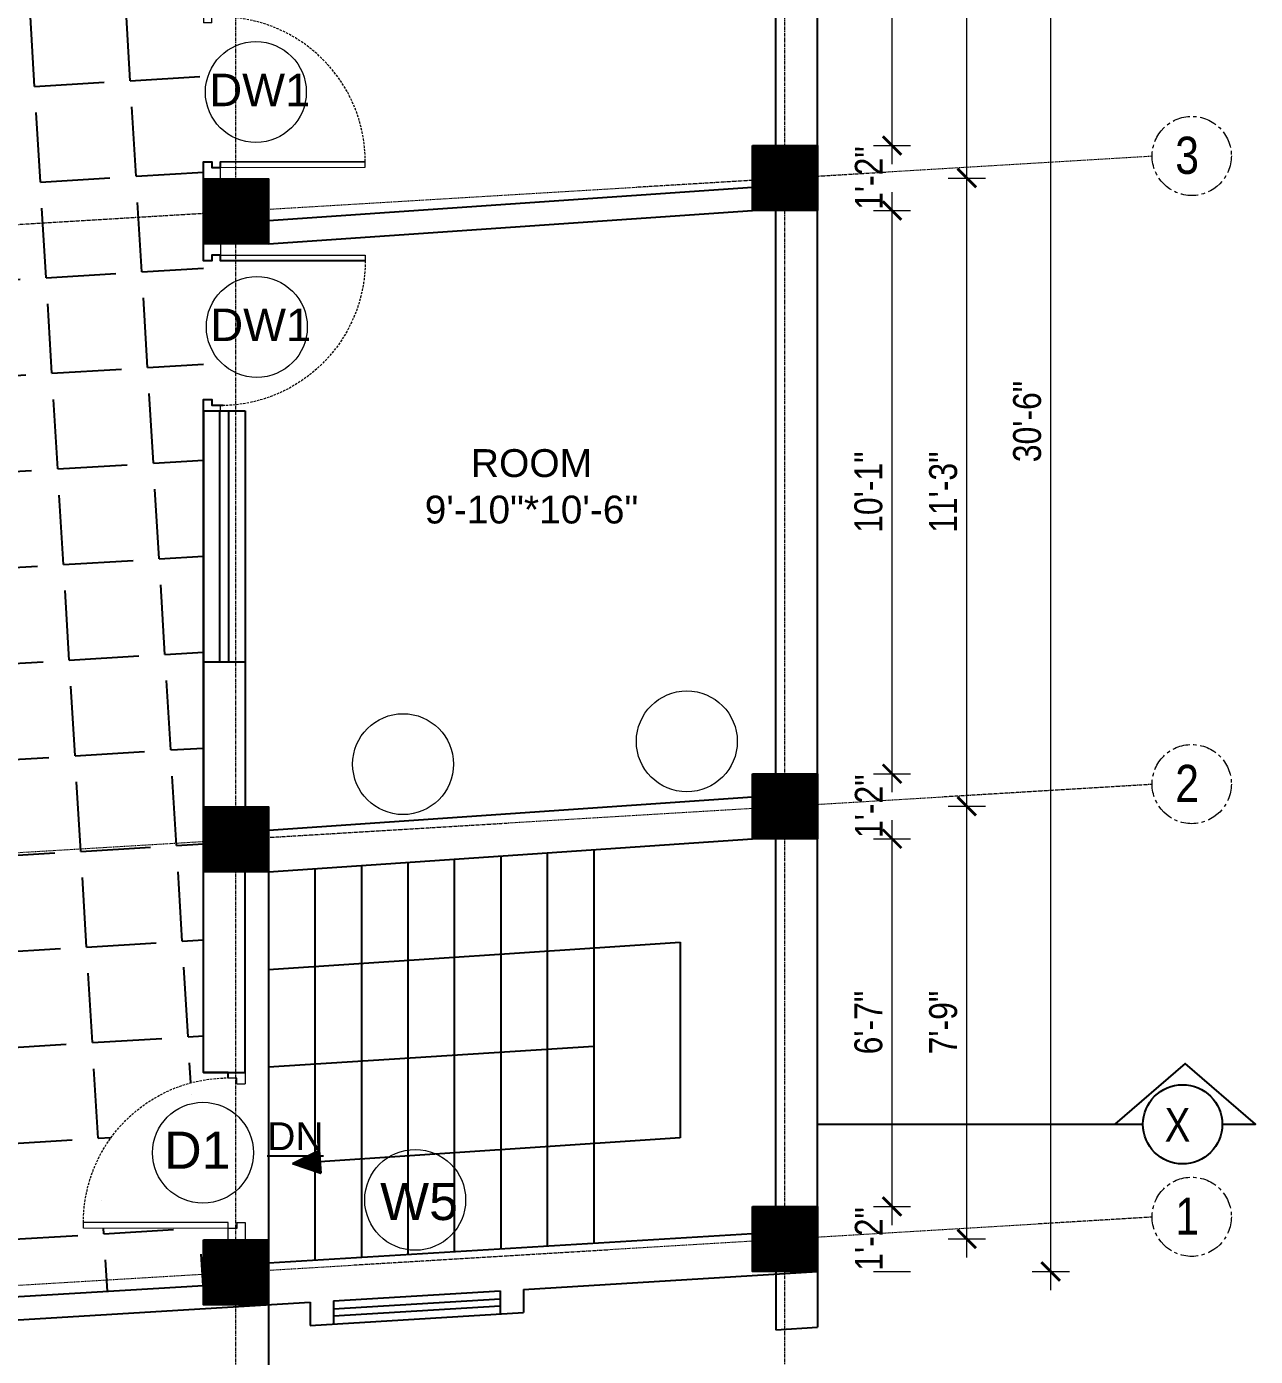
# Model space of a CAD drawing. Header units: inches. Extents: x -5058079 to -5054904, y -3262045 to -3259800.
# Drawn here: x -5055790.8 to -5055526.4, y -3260436.7 to -3260150.4 of the extents above; entities that cross this region are included whole.
import ezdxf

# ---------------------------------------------------------------- set-up
doc = ezdxf.new("R2010")
doc.units = ezdxf.units.IN
doc.header["$LTSCALE"] = 2
doc.header["$MEASUREMENT"] = 0
doc.header["$PDMODE"] = 34
doc.linetypes.add('CENTER', pattern=[2, 1.25, -0.25, 0.25, -0.25])
doc.linetypes.add('HIDDEN', pattern=[0.375, 0.25, -0.125])
doc.layers.get('0').update_dxf_attribs({"linetype": 'CONTINUOUS'})
doc.layers.get('DEFPOINTS').update_dxf_attribs({"color": 141, "linetype": 'CONTINUOUS'})
doc.layers.add('A-Hatch', color=7, linetype='CONTINUOUS')
for name, color, linetype, lineweight in [('Annotate-Lite.w', 177, 'CONTINUOUS', 9), ('Annotations-Bold.w', 177, 'CONTINUOUS', 13), ('DIM 1-100', 4, 'CONTINUOUS', 13), ('Door-Window.w', 4, 'CONTINUOUS', 15), ('TEXT', 181, 'CONTINUOUS', 25)]:
    doc.layers.add(name, color=color, linetype=linetype, lineweight=lineweight)
doc.styles.add('ARAIL', font='ARIALN.TTF')
doc.styles.add('arial.', font='arial.ttf')
doc.styles.add('gaurav', font='arial.ttf')
doc.styles.get("Standard").update_dxf_attribs({"font": 'ARIALN.TTF'})
doc.dimstyles.new('1 by 96', dxfattribs={"dimtxt": 6, "dimasz": 4, "dimexe": 4, "dimexo": 4, "dimgap": 2, "dimtad": 1, "dimdec": 0, "dimzin": 0, "dimdsep": 46, "dimlunit": 4, "dimtxsty": 'Standard', "dimblk": 'ARCHTICK', "dimcen": 0, "dimdle": 4, "dimadec": 0, "dimazin": 0, "dimtfac": 1, "dimtdec": 0, "dimtix": 1, "dimtofl": 0, "dimtmove": 1, "dimatfit": 3, "dimldrblk": 'ARCHTICK', "dimfxl": 4, "dimfxlon": 1, "dimtolj": 1, "dimtzin": 0, "dimlwd": -1, "dimlwe": -1, "dimarcsym": 0})

# ---------------------------------------------------------------- blocks, each defined once
blk = doc.blocks.new('3-0')
at = {"ltscale": 3}
for p, q in [((11063.05, 10097.68), (11065.97, 10099.9)), ((11065.25, 10097.81), (11066.71, 10098.92)), ((11065.97, 10099.9), (11066.71, 10098.92)), ((11063.05, 10097.68), (11064.53, 10095.73)), ((11065.99, 10096.84), (11064.53, 10095.73)), ((11065.99, 10096.84), (11065.25, 10097.81)), ((11085.5, 10074.13), (11110.32, 10092.96)), ((11111.05, 10091.97), (11110.32, 10092.96)), ((11086.24, 10073.15), (11111.05, 10091.97)), ((11084.04, 10073.02), (11082.57, 10071.91)), ((11084.04, 10073.02), (11084.78, 10072.04)), ((11084.78, 10072.04), (11086.24, 10073.15)), ((11086.24, 10073.15), (11085.5, 10074.13)), ((11087.72, 10071.2), (11086.24, 10073.15)), ((11082.57, 10071.91), (11084.79, 10068.98)), ((11084.79, 10068.98), (11087.72, 10071.2))]:
    blk.add_line(p, q, dxfattribs=at)
at = {"layer": 'Door-Window.w', "color": 9, "linetype": 'HIDDEN', "lineweight": 18}
blk.add_arc((11085.5, 10074.13), 31.16, 37.1906, 127.1465, dxfattribs=at)
blk = doc.blocks.new('_ArchTick')
at = {"color": 0, "linetype": 'ByBlock', "const_width": 0.15}
blk.add_lwpolyline([(-0.5, -0.5), (0.5, 0.5)], dxfattribs=at)
blk = doc.blocks.new('*D2196')
at = {"layer": 'DEFPOINTS', "color": 0, "ltscale": 0.5, "transparency": 16777216}
for p in [(-5055752.8, -3260425.61), (-5055869.22, -3260433.46), (-5055750.65, -3260461.24)]:
    blk.add_point(p, dxfattribs=at)
at = {"layer": 'DIM 1-100', "color": 0, "ltscale": 0.5, "transparency": 16777216}
for p, q in [((-5055750.89, -3260457.25), (-5055750.41, -3260465.24)), ((-5055871.12, -3260468.49), (-5055746.66, -3260461)), ((-5055867.37, -3260464.26), (-5055866.89, -3260472.25))]:
    blk.add_line(p, q, dxfattribs=at)
at = {"layer": 'DIM 1-100', "color": 0, "ltscale": 0.5, "transparency": 16777216, "xscale": 4, "yscale": 4, "zscale": 4}
for p, rotation in [((-5055750.65, -3260461.24), 3.443148901718366), ((-5055867.13, -3260468.25), 183.4431489017184)]:
    blk.add_blockref('_ArchTick', p, dxfattribs=dict(at, rotation=rotation))
at = {"layer": 'DIM 1-100', "color": 0, "ltscale": 0.5, "transparency": 16777216, "insert": (-5055809.2, -3260459.69), "char_height": 6, "attachment_point": 5, "rotation": 3.4431}
blk.add_mtext('\\A1;9\'-9"', dxfattribs=at)
blk = doc.blocks.new('*D2197')
at = {"layer": 'DEFPOINTS', "color": 0, "ltscale": 0.5, "transparency": 16777216}
for p in [(-5055752.8, -3260425.61), (-5055738.74, -3260425.61), (-5055736.65, -3260460.4)]:
    blk.add_point(p, dxfattribs=at)
at = {"layer": 'DIM 1-100', "color": 0, "ltscale": 0.5, "transparency": 16777216}
for p, q in [((-5055750.89, -3260457.25), (-5055750.41, -3260465.24)), ((-5055736.89, -3260456.41), (-5055736.41, -3260464.39))]:
    blk.add_line(p, q, dxfattribs=at)
at = {"layer": 'DIM 1-100', "color": 0, "ltscale": 0.5, "transparency": 16777216, "insert": (-5055743.95, -3260455.82), "char_height": 6, "attachment_point": 5, "rotation": 3.4431}
blk.add_mtext('\\A1;1\'-2"', dxfattribs=at)
blk = doc.blocks.new('*D2198')
at = {"layer": 'DEFPOINTS', "color": 0, "ltscale": 0.5, "transparency": 16777216}
for p in [(-5055634.64, -3260418.44), (-5055738.74, -3260425.61), (-5055632.49, -3260454.13)]:
    blk.add_point(p, dxfattribs=at)
at = {"layer": 'DIM 1-100', "color": 0, "ltscale": 0.5, "transparency": 16777216}
for p, q in [((-5055632.73, -3260450.14), (-5055632.25, -3260458.13)), ((-5055740.64, -3260460.64), (-5055628.5, -3260453.89)), ((-5055736.89, -3260456.41), (-5055736.41, -3260464.39))]:
    blk.add_line(p, q, dxfattribs=at)
at = {"layer": 'DIM 1-100', "color": 0, "ltscale": 0.5, "transparency": 16777216, "xscale": 4, "yscale": 4, "zscale": 4}
for p, rotation in [((-5055632.49, -3260454.13), 3.443148901718366), ((-5055736.65, -3260460.4), 183.4431489017184)]:
    blk.add_blockref('_ArchTick', p, dxfattribs=dict(at, rotation=rotation))
at = {"layer": 'DIM 1-100', "color": 0, "ltscale": 0.5, "transparency": 16777216, "insert": (-5055684.87, -3260452.21), "char_height": 6, "attachment_point": 5, "rotation": 3.4431}
blk.add_mtext('\\A1;8\'-8"', dxfattribs=at)
blk = doc.blocks.new('*D2199')
at = {"layer": 'DEFPOINTS', "color": 0, "ltscale": 0.5, "transparency": 16777216}
for p in [(-5055634.64, -3260418.44), (-5055620.64, -3260418.44), (-5055618.54, -3260453.3)]:
    blk.add_point(p, dxfattribs=at)
at = {"layer": 'DIM 1-100', "color": 0, "ltscale": 0.5, "transparency": 16777216}
for p, q in [((-5055618.78, -3260449.3), (-5055618.3, -3260457.29)), ((-5055632.73, -3260450.14), (-5055632.25, -3260458.13))]:
    blk.add_line(p, q, dxfattribs=at)
at = {"layer": 'DIM 1-100', "color": 0, "ltscale": 0.5, "transparency": 16777216, "insert": (-5055625.82, -3260448.71), "char_height": 6, "attachment_point": 5, "rotation": 3.4431}
blk.add_mtext('\\A1;1\'-2"', dxfattribs=at)
blk = doc.blocks.new('*D2200')
at = {"layer": 'DEFPOINTS', "color": 0, "ltscale": 0.5, "transparency": 16777216}
for p in [(-5055745.8, -3260418.61), (-5055876.22, -3260426.46), (-5055742.6, -3260471.82)]:
    blk.add_point(p, dxfattribs=at)
at = {"layer": 'DIM 1-100', "color": 0, "ltscale": 0.5, "transparency": 16777216}
for p, q in [((-5055742.84, -3260467.83), (-5055742.36, -3260475.82)), ((-5055877.01, -3260479.91), (-5055738.6, -3260471.58)), ((-5055873.26, -3260475.68), (-5055872.78, -3260483.66))]:
    blk.add_line(p, q, dxfattribs=at)
at = {"layer": 'DIM 1-100', "color": 0, "ltscale": 0.5, "transparency": 16777216, "xscale": 4, "yscale": 4, "zscale": 4}
for p, rotation in [((-5055742.6, -3260471.82), 3.443148900418714), ((-5055873.02, -3260479.67), 183.4431489004187)]:
    blk.add_blockref('_ArchTick', p, dxfattribs=dict(at, rotation=rotation))
at = {"layer": 'DIM 1-100', "color": 0, "ltscale": 0.5, "transparency": 16777216, "insert": (-5055808.11, -3260470.69), "char_height": 6, "attachment_point": 5, "rotation": 3.4431}
blk.add_mtext('\\A1;10\'-11"', dxfattribs=at)
blk = doc.blocks.new('*D2201')
at = {"layer": 'DEFPOINTS', "color": 0, "ltscale": 0.5, "transparency": 16777216}
for p in [(-5055627.64, -3260411.44), (-5055745.8, -3260418.61), (-5055624.43, -3260464.72)]:
    blk.add_point(p, dxfattribs=at)
at = {"layer": 'DIM 1-100', "color": 0, "ltscale": 0.5, "transparency": 16777216}
for p, q in [((-5055624.67, -3260460.72), (-5055624.19, -3260468.71)), ((-5055746.59, -3260472.07), (-5055620.44, -3260464.48)), ((-5055742.84, -3260467.83), (-5055742.36, -3260475.82))]:
    blk.add_line(p, q, dxfattribs=at)
at = {"layer": 'DIM 1-100', "color": 0, "ltscale": 0.5, "transparency": 16777216, "xscale": 4, "yscale": 4, "zscale": 4}
for p, rotation in [((-5055624.43, -3260464.72), 3.443148900414847), ((-5055742.6, -3260471.82), 183.4431489004149)]:
    blk.add_blockref('_ArchTick', p, dxfattribs=dict(at, rotation=rotation))
at = {"layer": 'DIM 1-100', "color": 0, "ltscale": 0.5, "transparency": 16777216, "insert": (-5055683.82, -3260463.22), "char_height": 6, "attachment_point": 5, "rotation": 3.4431}
blk.add_mtext('\\A1;9\'-10"', dxfattribs=at)
blk = doc.blocks.new('*D2202')
at = {"layer": 'DEFPOINTS', "color": 0, "ltscale": 0.5, "transparency": 16777216}
for p in [(-5055620.64, -3260418.44), (-5055883.22, -3260434.3), (-5055616.9, -3260480.32)]:
    blk.add_point(p, dxfattribs=at)
at = {"layer": 'DIM 1-100', "color": 0, "ltscale": 0.5, "transparency": 16777216}
for p, q in [((-5055617.14, -3260476.33), (-5055616.66, -3260484.31)), ((-5055883.48, -3260496.42), (-5055612.91, -3260480.08)), ((-5055879.73, -3260492.19), (-5055879.24, -3260500.18))]:
    blk.add_line(p, q, dxfattribs=at)
at = {"layer": 'DIM 1-100', "color": 0, "ltscale": 0.5, "transparency": 16777216, "xscale": 4, "yscale": 4, "zscale": 4}
for p, rotation in [((-5055616.9, -3260480.32), 3.457134467224378), ((-5055879.48, -3260496.18), 183.4571344672244)]:
    blk.add_blockref('_ArchTick', p, dxfattribs=dict(at, rotation=rotation))
at = {"layer": 'DIM 1-100', "color": 0, "ltscale": 0.5, "transparency": 16777216, "insert": (-5055748.49, -3260483.25), "char_height": 6, "attachment_point": 5, "rotation": 3.4571}
blk.add_mtext('\\A1;21\'-11"', dxfattribs=at)
blk = doc.blocks.new('*D2203')
at = {"layer": 'DEFPOINTS', "color": 0, "ltscale": 0.5, "transparency": 16777216}
for p in [(-5055620.64, -3260404.44), (-5055604.59, -3260404.44), (-5055620.64, -3260418.44)]:
    blk.add_point(p, dxfattribs=at)
at = {"layer": 'DIM 1-100', "color": 0, "ltscale": 0.5, "transparency": 16777216}
for p, q in [((-5055608.59, -3260404.44), (-5055600.59, -3260404.44)), ((-5055608.59, -3260418.44), (-5055600.59, -3260418.44))]:
    blk.add_line(p, q, dxfattribs=at)
at = {"layer": 'DIM 1-100', "color": 0, "ltscale": 0.5, "transparency": 16777216, "insert": (-5055609.6, -3260411.44), "char_height": 6, "attachment_point": 5, "rotation": 90}
blk.add_mtext('\\A1;1\'-2"', dxfattribs=at)
blk = doc.blocks.new('*D2204')
at = {"layer": 'DEFPOINTS', "color": 0, "ltscale": 0.5, "transparency": 16777216}
for p in [(-5055620.64, -3260325.27), (-5055604.59, -3260325.27), (-5055620.64, -3260404.44)]:
    blk.add_point(p, dxfattribs=at)
at = {"layer": 'DIM 1-100', "color": 0, "ltscale": 0.5, "transparency": 16777216}
for p, q in [((-5055604.59, -3260408.44), (-5055604.59, -3260321.27)), ((-5055608.59, -3260325.27), (-5055600.59, -3260325.27)), ((-5055608.59, -3260404.44), (-5055600.59, -3260404.44))]:
    blk.add_line(p, q, dxfattribs=at)
at = {"layer": 'DIM 1-100', "color": 0, "ltscale": 0.5, "transparency": 16777216, "xscale": 4, "yscale": 4, "zscale": 4}
for p, rotation in [((-5055604.59, -3260325.27), 90), ((-5055604.59, -3260404.44), 270)]:
    blk.add_blockref('_ArchTick', p, dxfattribs=dict(at, rotation=rotation))
at = {"layer": 'DIM 1-100', "color": 0, "ltscale": 0.5, "transparency": 16777216, "insert": (-5055609.66, -3260364.85), "char_height": 6, "attachment_point": 5, "rotation": 90}
blk.add_mtext('\\A1;6\'-7"', dxfattribs=at)
blk = doc.blocks.new('*D2205')
at = {"layer": 'DEFPOINTS', "color": 0, "ltscale": 0.5, "transparency": 16777216}
for p in [(-5055620.64, -3260311.27), (-5055604.59, -3260311.27), (-5055620.64, -3260325.27)]:
    blk.add_point(p, dxfattribs=at)
at = {"layer": 'DIM 1-100', "color": 0, "ltscale": 0.5, "transparency": 16777216}
for p, q in [((-5055608.59, -3260311.27), (-5055600.59, -3260311.27)), ((-5055608.59, -3260325.27), (-5055600.59, -3260325.27))]:
    blk.add_line(p, q, dxfattribs=at)
at = {"layer": 'DIM 1-100', "color": 0, "ltscale": 0.5, "transparency": 16777216, "insert": (-5055609.6, -3260318.27), "char_height": 6, "attachment_point": 5, "rotation": 90}
blk.add_mtext('\\A1;1\'-2"', dxfattribs=at)
blk = doc.blocks.new('*D2206')
at = {"layer": 'DEFPOINTS', "color": 0, "ltscale": 0.5, "transparency": 16777216}
for p in [(-5055620.65, -3260190.02), (-5055604.59, -3260190.02), (-5055620.64, -3260311.27)]:
    blk.add_point(p, dxfattribs=at)
at = {"layer": 'DIM 1-100', "color": 0, "ltscale": 0.5, "transparency": 16777216}
for p, q in [((-5055604.59, -3260315.27), (-5055604.59, -3260186.02)), ((-5055608.59, -3260190.02), (-5055600.59, -3260190.02)), ((-5055608.59, -3260311.27), (-5055600.59, -3260311.27))]:
    blk.add_line(p, q, dxfattribs=at)
at = {"layer": 'DIM 1-100', "color": 0, "ltscale": 0.5, "transparency": 16777216, "xscale": 4, "yscale": 4, "zscale": 4}
for p, rotation in [((-5055604.59, -3260190.02), 90), ((-5055604.59, -3260311.27), 270)]:
    blk.add_blockref('_ArchTick', p, dxfattribs=dict(at, rotation=rotation))
at = {"layer": 'DIM 1-100', "color": 0, "ltscale": 0.5, "transparency": 16777216, "insert": (-5055609.66, -3260250.65), "char_height": 6, "attachment_point": 5, "rotation": 90}
blk.add_mtext('\\A1;10\'-1"', dxfattribs=at)
blk = doc.blocks.new('*D2207')
at = {"layer": 'DEFPOINTS', "color": 0, "ltscale": 0.5, "transparency": 16777216}
for p in [(-5055620.64, -3260176.02), (-5055604.59, -3260176.02), (-5055620.65, -3260190.02)]:
    blk.add_point(p, dxfattribs=at)
at = {"layer": 'DIM 1-100', "color": 0, "ltscale": 0.5, "transparency": 16777216}
for p, q in [((-5055608.59, -3260176.02), (-5055600.59, -3260176.02)), ((-5055608.59, -3260190.02), (-5055600.59, -3260190.02))]:
    blk.add_line(p, q, dxfattribs=at)
at = {"layer": 'DIM 1-100', "color": 0, "ltscale": 0.5, "transparency": 16777216, "insert": (-5055609.6, -3260183.02), "char_height": 6, "attachment_point": 5, "rotation": 90}
blk.add_mtext('\\A1;1\'-2"', dxfattribs=at)
blk = doc.blocks.new('*D2208')
at = {"layer": 'DEFPOINTS', "color": 0, "ltscale": 0.5, "transparency": 16777216}
for p in [(-5055620.64, -3260066.65), (-5055604.59, -3260066.65), (-5055620.64, -3260176.02)]:
    blk.add_point(p, dxfattribs=at)
at = {"layer": 'DIM 1-100', "color": 0, "ltscale": 0.5, "transparency": 16777216}
for p, q in [((-5055604.59, -3260180.02), (-5055604.59, -3260062.65)), ((-5055608.59, -3260066.65), (-5055600.59, -3260066.65)), ((-5055608.59, -3260176.02), (-5055600.59, -3260176.02))]:
    blk.add_line(p, q, dxfattribs=at)
at = {"layer": 'DIM 1-100', "color": 0, "ltscale": 0.5, "transparency": 16777216, "xscale": 4, "yscale": 4, "zscale": 4}
for p, rotation in [((-5055604.59, -3260066.65), 90), ((-5055604.59, -3260176.02), 270)]:
    blk.add_blockref('_ArchTick', p, dxfattribs=dict(at, rotation=rotation))
at = {"layer": 'DIM 1-100', "color": 0, "ltscale": 0.5, "transparency": 16777216, "insert": (-5055609.66, -3260121.34), "char_height": 6, "attachment_point": 5, "rotation": 90}
blk.add_mtext('\\A1;9\'-1"', dxfattribs=at)
blk = doc.blocks.new('*D2212')
at = {"layer": 'DEFPOINTS', "color": 0, "ltscale": 0.5, "transparency": 16777216}
for p in [(-5055627.64, -3260318.27), (-5055588.51, -3260318.27), (-5055627.64, -3260411.44)]:
    blk.add_point(p, dxfattribs=at)
at = {"layer": 'DIM 1-100', "color": 0, "ltscale": 0.5, "transparency": 16777216}
for p, q in [((-5055588.51, -3260415.44), (-5055588.51, -3260314.27)), ((-5055592.51, -3260318.27), (-5055584.51, -3260318.27)), ((-5055592.51, -3260411.44), (-5055584.51, -3260411.44))]:
    blk.add_line(p, q, dxfattribs=at)
at = {"layer": 'DIM 1-100', "color": 0, "ltscale": 0.5, "transparency": 16777216, "xscale": 4, "yscale": 4, "zscale": 4}
for p, rotation in [((-5055588.51, -3260318.27), 90), ((-5055588.51, -3260411.44), 270)]:
    blk.add_blockref('_ArchTick', p, dxfattribs=dict(at, rotation=rotation))
at = {"layer": 'DIM 1-100', "color": 0, "ltscale": 0.5, "transparency": 16777216, "insert": (-5055593.57, -3260364.85), "char_height": 6, "attachment_point": 5, "rotation": 90}
blk.add_mtext('\\A1;7\'-9"', dxfattribs=at)
blk = doc.blocks.new('*D2213')
at = {"layer": 'DEFPOINTS', "color": 0, "ltscale": 0.5, "transparency": 16777216}
for p in [(-5055627.65, -3260183.02), (-5055588.51, -3260183.02), (-5055627.64, -3260318.27)]:
    blk.add_point(p, dxfattribs=at)
at = {"layer": 'DIM 1-100', "color": 0, "ltscale": 0.5, "transparency": 16777216}
for p, q in [((-5055588.51, -3260322.27), (-5055588.51, -3260179.02)), ((-5055592.51, -3260183.02), (-5055584.51, -3260183.02)), ((-5055592.51, -3260318.27), (-5055584.51, -3260318.27))]:
    blk.add_line(p, q, dxfattribs=at)
at = {"layer": 'DIM 1-100', "color": 0, "ltscale": 0.5, "transparency": 16777216, "xscale": 4, "yscale": 4, "zscale": 4}
for p, rotation in [((-5055588.51, -3260183.02), 90), ((-5055588.51, -3260318.27), 270)]:
    blk.add_blockref('_ArchTick', p, dxfattribs=dict(at, rotation=rotation))
at = {"layer": 'DIM 1-100', "color": 0, "ltscale": 0.5, "transparency": 16777216, "insert": (-5055593.57, -3260250.65), "char_height": 6, "attachment_point": 5, "rotation": 90}
blk.add_mtext('\\A1;11\'-3"', dxfattribs=at)
blk = doc.blocks.new('*D2214')
at = {"layer": 'DEFPOINTS', "color": 0, "ltscale": 0.5, "transparency": 16777216}
for p in [(-5055627.64, -3260059.65), (-5055588.51, -3260059.65), (-5055627.65, -3260183.02)]:
    blk.add_point(p, dxfattribs=at)
at = {"layer": 'DIM 1-100', "color": 0, "ltscale": 0.5, "transparency": 16777216}
for p, q in [((-5055588.51, -3260187.02), (-5055588.51, -3260055.65)), ((-5055592.51, -3260059.65), (-5055584.51, -3260059.65)), ((-5055592.51, -3260183.02), (-5055584.51, -3260183.02))]:
    blk.add_line(p, q, dxfattribs=at)
at = {"layer": 'DIM 1-100', "color": 0, "ltscale": 0.5, "transparency": 16777216, "xscale": 4, "yscale": 4, "zscale": 4}
for p, rotation in [((-5055588.51, -3260059.65), 90), ((-5055588.51, -3260183.02), 270)]:
    blk.add_blockref('_ArchTick', p, dxfattribs=dict(at, rotation=rotation))
at = {"layer": 'DIM 1-100', "color": 0, "ltscale": 0.5, "transparency": 16777216, "insert": (-5055593.57, -3260121.34), "char_height": 6, "attachment_point": 5, "rotation": 90}
blk.add_mtext('\\A1;10\'-3"', dxfattribs=at)
blk = doc.blocks.new('*D2216')
at = {"layer": 'DEFPOINTS', "color": 0, "ltscale": 0.5, "transparency": 16777216}
for p in [(-5055620.64, -3260052.44), (-5055570.44, -3260052.44), (-5055620.64, -3260418.44)]:
    blk.add_point(p, dxfattribs=at)
at = {"layer": 'DIM 1-100', "color": 0, "ltscale": 0.5, "transparency": 16777216}
for p, q in [((-5055570.44, -3260422.44), (-5055570.44, -3260048.44)), ((-5055574.44, -3260052.44), (-5055566.44, -3260052.44)), ((-5055574.44, -3260418.44), (-5055566.44, -3260418.44))]:
    blk.add_line(p, q, dxfattribs=at)
at = {"layer": 'DIM 1-100', "color": 0, "ltscale": 0.5, "transparency": 16777216, "xscale": 4, "yscale": 4, "zscale": 4}
for p, rotation in [((-5055570.44, -3260052.44), 90), ((-5055570.44, -3260418.44), 270)]:
    blk.add_blockref('_ArchTick', p, dxfattribs=dict(at, rotation=rotation))
at = {"layer": 'DIM 1-100', "color": 0, "ltscale": 0.5, "transparency": 16777216, "insert": (-5055575.5, -3260235.44), "char_height": 6, "attachment_point": 5, "rotation": 90}
blk.add_mtext('\\A1;30\'-6"', dxfattribs=at)

msp = doc.modelspace()

# ---------------------------------------------------------------- hatches: boundary and pattern name
at = {"layer": 'A-Hatch', "ltscale": 0.5}
h = msp.add_hatch(dxfattribs=at)
h.set_pattern_fill('ANGLE', color=256, scale=75, angle=3.4571)
h.set_pattern_definition([(3.45713447, (-7149.754, -4402.163), (-1.243724074, 20.587466465), [15, -5.625]), (93.45713447, (-7149.754, -4402.163), (-20.587466465, -1.243724074), [15, -5.625])])
edge = h.paths.add_edge_path()
edge.add_line((-5055752.8, -3260054.26), (-5055743.8, -3260054.26))
edge.add_line((-5055743.8, -3260054.26), (-5055743.8, -3260003.41))
edge.add_line((-5055743.8, -3260003.41), (-5055752.8, -3260003.41))
edge.add_line((-5055752.8, -3260003.41), (-5055752.8, -3259994.42))
edge.add_line((-5055752.8, -3259994.42), (-5055869.22, -3260004.1))
edge.add_line((-5055869.22, -3260004.1), (-5055869.22, -3260014.25))
edge.add_line((-5055869.22, -3260014.25), (-5055878.22, -3260014.25))
edge.add_line((-5055878.22, -3260014.25), (-5055878.22, -3260191.04))
edge.add_line((-5055878.22, -3260191.04), (-5055869.22, -3260191.04))
edge.add_line((-5055869.22, -3260191.04), (-5055869.22, -3260205.04))
edge.add_line((-5055869.22, -3260205.04), (-5055878.22, -3260205.04))
edge.add_line((-5055878.22, -3260205.04), (-5055878.22, -3260326.29))
edge.add_line((-5055878.22, -3260326.29), (-5055869.22, -3260326.29))
edge.add_line((-5055869.22, -3260326.29), (-5055869.22, -3260340.29))
edge.add_line((-5055869.22, -3260340.29), (-5055878.22, -3260340.29))
edge.add_line((-5055878.22, -3260340.29), (-5055878.22, -3260419.46))
edge.add_line((-5055878.22, -3260419.46), (-5055869.22, -3260419.46))
edge.add_line((-5055869.22, -3260419.46), (-5055869.22, -3260428.45))
edge.add_line((-5055869.22, -3260428.45), (-5055752.8, -3260421.44))
edge.add_line((-5055752.8, -3260421.44), (-5055752.8, -3260411.61))
edge.add_line((-5055752.8, -3260411.61), (-5055752.8, -3260409.15))
edge.add_line((-5055752.8, -3260409.15), (-5055778.6, -3260409.14))
edge.add_line((-5055778.6, -3260409.14), (-5055778.62, -3260407.91))
edge.add_ellipse((-5055747.47, -3260407.93), major_axis=(24.85, 18.79), ratio=1, start_angle=62.763, end_angle=142.875, ccw=False)
edge.add_line((-5055752.8, -3260377.24), (-5055752.8, -3260200.83))
edge.add_line((-5055752.8, -3260200.83), (-5055752.8, -3260200.83))
edge.add_line((-5055752.8, -3260200.83), (-5055752.8, -3260197.16))
edge.add_line((-5055752.8, -3260197.16), (-5055752.8, -3260183.16))
edge.add_line((-5055752.8, -3260183.16), (-5055752.8, -3260179.49))
edge.add_line((-5055752.8, -3260179.49), (-5055752.8, -3260054.26))
h.paths.add_polyline_path([(-5055836.48, -3260242.26), (-5055793.43, -3260242.26), (-5055793.43, -3260219.8), (-5055836.48, -3260219.8)], flags=24)
h = msp.add_hatch(dxfattribs=at)
h.set_pattern_fill('ANSI31', color=256)
h.set_pattern_definition([(45, (35669.0604, -1790.32623), (-0.0883883476483, 0.0883883476483), [])])
h.paths.add_polyline_path([(-5055620.65, -3260176.02), (-5055634.65, -3260176.02), (-5055634.65, -3260190.02), (-5055620.65, -3260190.02)])
h = msp.add_hatch(dxfattribs=at)
h.set_pattern_fill('ANSI31', color=256)
h.set_pattern_definition([(45, (35550.9146, -1797.46362), (-0.0883883476483, 0.0883883476483), [])])
h.paths.add_polyline_path([(-5055738.8, -3260183.16), (-5055752.8, -3260183.16), (-5055752.8, -3260197.16), (-5055738.8, -3260197.16)])
h = msp.add_hatch(dxfattribs=at)
h.set_pattern_fill('ANSI31', color=256)
h.set_pattern_definition([(45, (35669.07595, -1925.57142), (-0.0883883476483, 0.0883883476483), [])])
h.paths.add_polyline_path([(-5055620.64, -3260311.27), (-5055634.64, -3260311.27), (-5055634.64, -3260325.27), (-5055620.64, -3260325.27)])
h = msp.add_hatch(dxfattribs=at)
h.set_pattern_fill('ANSI31', color=256)
h.set_pattern_definition([(45, (35550.9146, -1932.69594), (-0.0883883476483, 0.0883883476483), [])])
h.paths.add_polyline_path([(-5055738.8, -3260318.39), (-5055752.8, -3260318.39), (-5055752.8, -3260332.39), (-5055738.8, -3260332.39)])
h = msp.add_hatch(dxfattribs=at)
h.set_pattern_fill('ANSI31', color=256, angle=3.8047)
h.set_pattern_definition([(48.8046545382, (-191924.07761, 329031.72256), (-0.0940585520474, 0.0823285417504), [])])
h.paths.add_polyline_path([(-5055727.88, -3260392.3), (-5055733.62, -3260395.19), (-5055727.55, -3260397.3)])
h = msp.add_hatch(dxfattribs=at)
h.set_pattern_fill('ANSI31', color=256)
h.set_pattern_definition([(45, (35669.07595, -2018.74097), (-0.0883883476483, 0.0883883476483), [])])
h.paths.add_polyline_path([(-5055620.64, -3260404.44), (-5055634.64, -3260404.44), (-5055634.64, -3260418.44), (-5055620.64, -3260418.44)])
h = msp.add_hatch(dxfattribs=at)
h.set_pattern_fill('ANSI31', color=256)
h.set_pattern_definition([(45, (35550.9146, -2025.91125), (-0.0883883476483, 0.0883883476483), [])])
h.paths.add_polyline_path([(-5055738.8, -3260411.61), (-5055752.8, -3260411.61), (-5055752.8, -3260425.61), (-5055738.8, -3260425.61)])

# ---------------------------------------------------------------- linework, layer by layer
at = {"ltscale": 0.5}
for p, q in [((-5055620.64, -3260418.44), (-5055620.64, -3260052.44)), ((-5055629.64, -3260176.02), (-5055629.64, -3260066.65)), ((-5055738.8, -3260192.15), (-5055634.65, -3260185.01)), ((-5055738.8, -3260197.16), (-5055634.65, -3260190.02)), ((-5055629.64, -3260311.27), (-5055629.64, -3260190.02)), ((-5055752.8, -3260233.16), (-5055752.8, -3260318.41)), ((-5055752.8, -3260233.16), (-5055743.8, -3260233.16)), ((-5055749.3, -3260287.16), (-5055749.3, -3260233.16)), ((-5055747.3, -3260287.16), (-5055747.3, -3260233.16)), ((-5055743.8, -3260233.16), (-5055743.8, -3260318.41)), ((-5055752.8, -3260287.16), (-5055743.8, -3260287.16)), ((-5055738.8, -3260323.39), (-5055634.64, -3260316.25)), ((-5055738.8, -3260332.41), (-5055634.64, -3260325.27)), ((-5055629.64, -3260404.44), (-5055629.64, -3260325.27)), ((-5055698.8, -3260329.67), (-5055698.8, -3260371.9)), ((-5055688.8, -3260328.98), (-5055688.8, -3260371.26)), ((-5055678.8, -3260328.29), (-5055678.8, -3260370.62)), ((-5055668.8, -3260327.61), (-5055668.8, -3260369.97)), ((-5055752.8, -3260375.61), (-5055752.8, -3260332.41)), ((-5055743.8, -3260375.61), (-5055743.8, -3260332.41)), ((-5055738.8, -3260332.41), (-5055738.8, -3260416.56)), ((-5055728.8, -3260331.72), (-5055728.8, -3260373.84)), ((-5055718.8, -3260331.04), (-5055718.8, -3260373.19)), ((-5055708.8, -3260330.35), (-5055708.8, -3260372.55)), ((-5055738.78, -3260353.44), (-5055650.22, -3260347.55)), ((-5055650.22, -3260347.55), (-5055650.22, -3260389.65)), ((-5055668.8, -3260369.97), (-5055738.8, -3260374.48)), ((-5055708.8, -3260372.55), (-5055708.8, -3260414.75)), ((-5055698.8, -3260371.9), (-5055698.8, -3260414.14)), ((-5055688.8, -3260371.26), (-5055688.8, -3260413.54)), ((-5055678.8, -3260370.62), (-5055678.8, -3260412.94)), ((-5055668.8, -3260369.97), (-5055668.8, -3260412.33)), ((-5055752.8, -3260375.61), (-5055743.8, -3260375.61)), ((-5055728.8, -3260373.84), (-5055728.8, -3260415.96)), ((-5055718.8, -3260373.19), (-5055718.8, -3260415.35)), ((-5055650.22, -3260389.65), (-5055727.72, -3260394.8)), ((-5055733.62, -3260395.19), (-5055727.88, -3260392.3)), ((-5055727.88, -3260392.3), (-5055727.55, -3260397.3)), ((-5055733.62, -3260395.19), (-5055727.55, -3260397.3)), ((-5055738.8, -3260416.56), (-5055634.64, -3260410.27)), ((-5055683.9, -3260422.3), (-5055620.64, -3260418.44)), ((-5055629.64, -3260418.44), (-5055629.64, -3260431.01)), ((-5055620.64, -3260418.44), (-5055620.64, -3260430.46)), ((-5055869.22, -3260428.45), (-5055752.8, -3260421.44)), ((-5055724.81, -3260424.77), (-5055688.9, -3260422.6)), ((-5055688.9, -3260422.6), (-5055688.9, -3260427.6)), ((-5055683.9, -3260422.3), (-5055683.9, -3260427.3)), ((-5055883.22, -3260434.3), (-5055729.81, -3260425.07)), ((-5055738.8, -3260425.61), (-5055738.8, -3260443.64)), ((-5055729.81, -3260425.07), (-5055729.81, -3260430.07)), ((-5055724.81, -3260426.52), (-5055688.9, -3260424.35)), ((-5055724.81, -3260424.77), (-5055724.81, -3260429.77)), ((-5055724.81, -3260428.02), (-5055688.9, -3260425.85)), ((-5055729.81, -3260430.07), (-5055683.9, -3260427.3)), ((-5055629.64, -3260431.01), (-5055620.64, -3260430.46))]:
    msp.add_line(p, q, dxfattribs=at)
for points in [[(-5055634.65, -3260176.02), (-5055620.65, -3260176.02), (-5055620.65, -3260190.02), (-5055634.65, -3260190.02)], [(-5055752.8, -3260183.16), (-5055738.8, -3260183.16), (-5055738.8, -3260197.16), (-5055752.8, -3260197.16)], [(-5055634.64, -3260311.27), (-5055620.64, -3260311.27), (-5055620.64, -3260325.27), (-5055634.64, -3260325.27)], [(-5055752.8, -3260318.41), (-5055738.8, -3260318.41), (-5055738.8, -3260332.41), (-5055752.8, -3260332.41)], [(-5055634.64, -3260404.44), (-5055620.64, -3260404.44), (-5055620.64, -3260418.44), (-5055634.64, -3260418.44)], [(-5055752.8, -3260411.61), (-5055738.8, -3260411.61), (-5055738.8, -3260425.61), (-5055752.8, -3260425.61)]]:
    msp.add_lwpolyline(points, close=True, dxfattribs=at)
for points in [[(-5055717.97, -3260200.86), (-5055749.13, -3260200.84), (-5055749.13, -3260199.61), (-5055750.96, -3260199.61), (-5055750.96, -3260200.83), (-5055752.8, -3260200.83), (-5055752.8, -3260197.16), (-5055752.8, -3260183.16), (-5055752.8, -3260179.49), (-5055750.96, -3260179.49), (-5055750.96, -3260180.71), (-5055749.13, -3260180.71), (-5055749.13, -3260179.49), (-5055717.97, -3260179.46)], [(-5055747.47, -3260376.78), (-5055747.47, -3260375.61), (-5055752.8, -3260375.61), (-5055752.8, -3260332.41), (-5055752.8, -3260318.41), (-5055752.8, -3260233.16), (-5055752.8, -3260230.71), (-5055750.96, -3260230.71), (-5055750.96, -3260231.94), (-5055748.53, -3260231.94)]]:
    msp.add_lwpolyline(points, dxfattribs=at)
at = {"layer": 'Annotate-Lite.w', "ltscale": 0.005}
for centre in [(-5055741.51, -3260164.5), (-5055741.3, -3260215.07), (-5055648.76, -3260304.31), (-5055709.82, -3260309.21), (-5055752.89, -3260392.88), (-5055707.22, -3260403.02)]:
    msp.add_circle(centre, 10.86, dxfattribs=at)
at = {"layer": 'Annotations-Bold.w', "linetype": 'CENTER', "ltscale": 0.3}
for p, q in [((-5055627.64, -3260490.86), (-5055627.64, -3259912.65)), ((-5055745.8, -3260498.03), (-5055745.8, -3259919.82)), ((-5055955.22, -3260202.81), (-5055548.64, -3260178.25)), ((-5055955.22, -3260338.06), (-5055548.64, -3260313.5)), ((-5055955.22, -3260431.23), (-5055548.64, -3260406.67))]:
    msp.add_line(p, q, dxfattribs=at)
at = {"layer": 'Annotations-Bold.w', "linetype": 'CENTER', "ltscale": 1.5}
for centre in [(-5055540.1, -3260178.25), (-5055540.1, -3260313.5), (-5055540.1, -3260406.67)]:
    msp.add_circle(centre, 8.53, dxfattribs=at)
at = {"layer": 'TEXT'}
for points in [[(-5055533.54, -3260386.76), (-5055526.4, -3260386.76), (-5055541.54, -3260373.67), (-5055556.68, -3260386.76)], [(-5055620.64, -3260386.76), (-5055550.61, -3260386.76)]]:
    msp.add_lwpolyline(points, dxfattribs=at)
msp.add_circle((-5055542.07, -3260386.76), 8.53, dxfattribs=at)

# ---------------------------------------------------------------- block references
at = {"layer": 'Door-Window.w', "linetype": 'ByBlock', "yscale": 0.9997910037636757, "zscale": 0.9997910039624012}
for p, xscale, rotation in [((-5070665.65, -3261513.66), 0.9997910043702507, 322.8475757291008), ((-5070665.65, -3258866.67), -0.9997910043702508, 217.1524243094358), ((-5040830.95, -3261742.1), -0.9997910043702506, 37.15242430700568)]:
    msp.add_blockref('3-0', p, dxfattribs=dict(at, xscale=xscale, rotation=rotation))

# ---------------------------------------------------------------- texts
at = {"layer": 'Annotate-Lite.w', "ltscale": 0.005, "style": 'gaurav'}
for s, insert, char_height, attachment_point in [('DW1', (-5055751.52, -3260160.54), 7, 1), ('DW1', (-5055751.31, -3260211.11), 7, 1), ('D1', (-5055746.96, -3260388.33), 8, 3), ('W5', (-5055714.77, -3260399.37), 8, 1)]:
    msp.add_mtext_dynamic_manual_height_columns(s, width=8, gutter_width=100, heights=[0], dxfattribs=dict(at, insert=insert, char_height=char_height, attachment_point=attachment_point))
at = {"layer": 'Annotations-Bold.w', "linetype": 'CENTER', "ltscale": 1.5, "char_height": 8, "attachment_point": 1, "style": 'ARAIL'}
for s, insert in [('3', (-5055543.64, -3260174.11)), ('2', (-5055543.64, -3260309.36)), ('1', (-5055543.64, -3260402.53))]:
    msp.add_mtext_dynamic_manual_height_columns(s, width=6.5393, gutter_width=100, heights=[0], dxfattribs=dict(at, insert=insert))
at = {"layer": 'TEXT', "lineweight": -2, "insert": (-5055682.19, -3260249.43), "char_height": 6, "attachment_point": 5, "style": 'arial.'}
msp.add_mtext_dynamic_manual_height_columns('ROOM\\P9\'-10"*10\'-6"', width=45.7314, gutter_width=30, heights=[0], dxfattribs=at)
at = {"layer": 'TEXT', "insert": (-5055545.91, -3260383.26), "char_height": 7.2, "attachment_point": 1, "style": 'ARAIL'}
msp.add_mtext_dynamic_manual_height_columns('X', width=125.4648, gutter_width=90, heights=[0], dxfattribs=at)
at = {"layer": 'TEXT', "lineweight": -2, "insert": (-5055733, -3260389.32), "char_height": 6, "width": 127.5059, "attachment_point": 5, "style": 'arial.'}
msp.add_mtext('{\\LDN}', dxfattribs=at)

# ---------------------------------------------------------------- dimensions: what is measured, and where the dimension line sits
at = {"layer": 'DIM 1-100', "ltscale": 0.5}
for base, p1, p2, angle, picture, middle in [((-5055570.44, -3260052.44), (-5055620.64, -3260418.44), (-5055620.64, -3260052.44), 90, '*D2216', (-5055575.5, -3260235.44)), ((-5055588.51, -3260059.65), (-5055627.65, -3260183.02), (-5055627.64, -3260059.65), 90, '*D2214', (-5055593.57, -3260121.34)), ((-5055604.59, -3260066.65), (-5055620.64, -3260176.02), (-5055620.64, -3260066.65), 90, '*D2208', (-5055609.66, -3260121.34)), ((-5055604.59, -3260176.02), (-5055620.65, -3260190.02), (-5055620.64, -3260176.02), 90, '*D2207', (-5055609.6, -3260183.02)), ((-5055588.51, -3260183.02), (-5055627.64, -3260318.27), (-5055627.65, -3260183.02), 90, '*D2213', (-5055593.57, -3260250.65)), ((-5055604.59, -3260190.02), (-5055620.64, -3260311.27), (-5055620.65, -3260190.02), 90, '*D2206', (-5055609.66, -3260250.65)), ((-5055604.59, -3260311.27), (-5055620.64, -3260325.27), (-5055620.64, -3260311.27), 90, '*D2205', (-5055609.6, -3260318.27)), ((-5055588.51, -3260318.27), (-5055627.64, -3260411.44), (-5055627.64, -3260318.27), 90, '*D2212', (-5055593.57, -3260364.85)), ((-5055604.59, -3260325.27), (-5055620.64, -3260404.44), (-5055620.64, -3260325.27), 90, '*D2204', (-5055609.66, -3260364.85)), ((-5055604.59, -3260404.44), (-5055620.64, -3260418.44), (-5055620.64, -3260404.44), 90, '*D2203', (-5055609.6, -3260411.44)), ((-5055624.43, -3260464.72), (-5055745.8, -3260418.61), (-5055627.64, -3260411.44), 183.4431, '*D2201', (-5055683.82, -3260463.22)), ((-5055632.49, -3260454.13), (-5055738.74, -3260425.61), (-5055634.64, -3260418.44), 183.4431, '*D2198', (-5055684.87, -3260452.21)), ((-5055618.54, -3260453.3), (-5055634.64, -3260418.44), (-5055620.64, -3260418.44), 183.4431, '*D2199', (-5055625.82, -3260448.71)), ((-5055750.65, -3260461.24), (-5055869.22, -3260433.46), (-5055752.8, -3260425.61), 183.4431, '*D2196', (-5055809.2, -3260459.69)), ((-5055736.65, -3260460.4), (-5055752.8, -3260425.61), (-5055738.74, -3260425.61), 183.4431, '*D2197', (-5055743.95, -3260455.82))]:
    dim = msp.add_linear_dim(base=base, p1=p1, p2=p2, angle=angle, dimstyle='1 by 96', dxfattribs=at)
    dim.commit()
    dim.dimension.update_dxf_attribs({"geometry": picture, "text_midpoint": middle})
for p1, p2, distance, picture, middle in [((-5055883.22, -3260434.3), (-5055620.64, -3260418.44), -61.99, '*D2202', (-5055748.49, -3260483.25)), ((-5055876.22, -3260426.46), (-5055745.8, -3260418.61), -53.31, '*D2200', (-5055808.11, -3260470.69))]:
    dim = msp.add_aligned_dim(p1=p1, p2=p2, distance=distance, dimstyle='1 by 96', dxfattribs=at)
    dim.commit()
    dim.dimension.update_dxf_attribs({"geometry": picture, "text_midpoint": middle})

doc.saveas('drawing.dxf')
